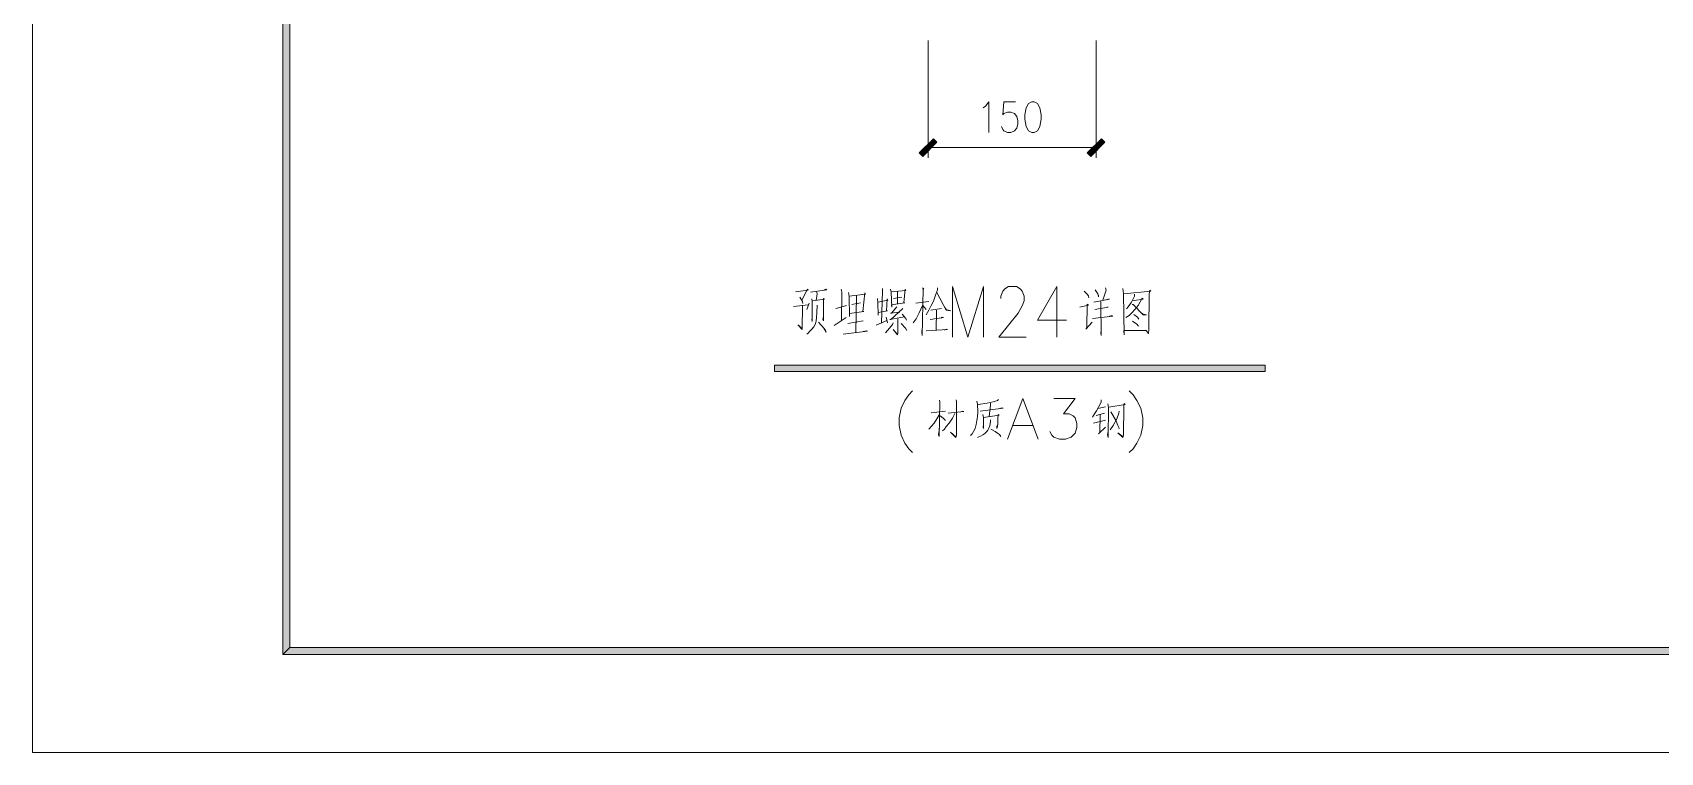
# Model space of a CAD drawing. Header units: millimetres. Extents: x 0 to 586, y 0 to 414.
# Drawn here: x 0 to 158.1, y 0 to 69.9 of the extents above; entities that cross this region are included whole.
import ezdxf

# ---------------------------------------------------------------- set-up
doc = ezdxf.new("R2010")
doc.units = ezdxf.units.MM

msp = doc.modelspace()

# ---------------------------------------------------------------- hatches: boundary and pattern name
h = msp.add_hatch(color=0)
h.dxf.hatch_style = 2
h.paths.add_polyline_path([(24.302861, 404.569083), (24.994306, 403.877639), (24.994306, 10.205861), (24.302861, 9.514417)])
h = msp.add_hatch(color=0)
h.dxf.hatch_style = 2
h.paths.add_polyline_path([(87.478306, 59.622972), (87.827556, 59.273722), (86.448194, 57.894361), (86.098944, 58.240083)])
h = msp.add_hatch(color=0)
h.dxf.hatch_style = 2
h.paths.add_polyline_path([(102.764167, 57.894361), (102.414917, 58.240083), (103.794278, 59.622972), (104.143528, 59.273722)])
h = msp.add_hatch(color=0)
h.dxf.hatch_style = 2
h.paths.add_polyline_path([(72.058389, 37.016972), (72.058389, 37.609639), (119.690444, 37.609639), (119.690444, 37.016972)])
h = msp.add_hatch(color=0)
h.dxf.hatch_style = 2
h.paths.add_polyline_path([(24.302861, 9.514417), (24.994306, 10.205861), (575.429944, 10.205861), (576.117861, 9.514417)])

# ---------------------------------------------------------------- linework, layer by layer
at = {"color": 0, "lineweight": 0}
for points in [[(0, 0), (585.632278, 0), (585.632278, 414.0835), (0, 414.0835)], [(24.302861, 404.569083), (24.994306, 403.877639), (24.994306, 10.205861), (24.302861, 9.514417)], [(97.035056, 63.193083), (96.699917, 63.051972), (96.474139, 62.632167), (96.36125, 61.926611), (96.36125, 61.503278), (96.474139, 60.80125), (96.699917, 60.377917), (97.035056, 60.236806), (97.260833, 60.236806), (97.5995, 60.377917), (97.825278, 60.80125), (97.938167, 61.503278), (97.938167, 61.926611), (97.825278, 62.632167), (97.5995, 63.051972), (97.260833, 63.193083)], [(87.478306, 59.622972), (87.827556, 59.273722), (86.448194, 57.894361), (86.098944, 58.240083)], [(102.764167, 57.894361), (102.414917, 58.240083), (103.794278, 59.622972), (104.143528, 59.273722)], [(72.058389, 37.016972), (72.058389, 37.609639), (119.690444, 37.609639), (119.690444, 37.016972)], [(24.302861, 9.514417), (24.994306, 10.205861), (575.429944, 10.205861), (576.117861, 9.514417)]]:
    msp.add_lwpolyline(points, close=True, dxfattribs=at)
for points in [[(86.96325, 69.176194), (86.96325, 57.770889)], [(103.279222, 69.176194), (103.279222, 57.770889)], [(92.304306, 62.632167), (92.530083, 62.773278), (92.86875, 63.193083), (92.86875, 60.236806)], [(95.458139, 63.193083), (94.332778, 63.193083), (94.219889, 61.926611), (94.332778, 62.067722), (94.671444, 62.208833), (95.006583, 62.208833), (95.34525, 62.067722), (95.571028, 61.7855), (95.683917, 61.362167), (95.683917, 61.079944), (95.571028, 60.660139), (95.34525, 60.377917), (95.006583, 60.236806), (94.671444, 60.236806), (94.332778, 60.377917), (94.219889, 60.519028), (94.107, 60.80125)], [(86.973833, 58.758667), (103.268639, 58.758667)], [(74.090389, 44.760444), (75.303944, 44.915667), (75.240444, 44.993278), (74.711278, 43.945528)], [(75.550889, 44.721639), (77.134861, 44.954472), (77.039611, 44.993278), (76.884389, 44.915667)], [(76.140028, 44.79925), (76.203528, 44.566417), (76.080056, 43.906722)], [(78.531861, 44.993278), (78.595361, 44.760444), (78.563611, 41.927639)], [(79.244472, 44.682833), (79.307972, 44.294778), (79.339722, 42.3545), (79.339722, 42.626139), (80.736722, 42.820167), (80.61325, 42.820167), (80.828444, 44.644028), (80.891944, 44.527611), (79.307972, 44.333583)], [(80.020583, 44.372389), (79.960611, 40.79875)], [(82.535889, 45.070889), (82.535889, 44.838056), (82.444167, 41.694806)], [(83.315528, 44.993278), (83.3755, 44.721639), (83.439, 43.247028), (83.40725, 43.479861), (84.712528, 43.673889), (84.617278, 43.673889), (84.74075, 44.993278), (84.80425, 44.876861), (83.3755, 44.760444)], [(83.996389, 44.760444), (83.996389, 43.557472)], [(86.419972, 45.1485), (86.543444, 44.993278), (86.479944, 45.032083), (86.388222, 40.488306), (86.356472, 40.837556), (86.388222, 41.225611)], [(87.876944, 45.1485), (87.876944, 44.954472), (87.6935, 44.411194), (87.474778, 43.829111), (87.256056, 43.40225), (87.040861, 42.975389), (86.762167, 42.509722)], [(87.816972, 44.682833), (88.716556, 42.975389), (89.182222, 42.897778), (88.716556, 43.014194), (88.593083, 43.208222)], [(89.337444, 40.333083), (89.337444, 45.264917), (90.840278, 40.333083), (92.343111, 45.264917), (92.343111, 40.333083)], [(94.032917, 44.090167), (94.032917, 44.326528), (94.219889, 44.795722), (94.406861, 45.028556), (94.784333, 45.264917), (95.53575, 45.264917), (95.909694, 45.028556), (96.100194, 44.795722), (96.287167, 44.326528), (96.287167, 43.857333), (96.100194, 43.384611), (95.722722, 42.682583), (93.845944, 40.333083), (96.474139, 40.333083)], [(99.479806, 45.264917), (97.5995, 41.977028), (100.418194, 41.977028)], [(99.479806, 45.264917), (99.479806, 40.333083)], [(102.132694, 44.79925), (102.411389, 44.527611), (102.538389, 44.372389), (102.566611, 44.178361)], [(103.1875, 44.954472), (103.437972, 44.566417), (103.497944, 44.411194), (103.497944, 44.255972), (103.469722, 44.488806)], [(104.182333, 45.1485), (104.245833, 44.915667), (103.935389, 43.945528)], [(105.889778, 45.070889), (105.953278, 44.566417), (106.01325, 40.565917), (105.985028, 40.992778), (108.189889, 40.992778), (108.034667, 41.031583), (107.720694, 40.992778)], [(105.985028, 44.566417), (108.592056, 44.79925), (108.500333, 44.915667), (108.436833, 44.566417), (108.405083, 41.070389), (108.373333, 40.682333), (108.158139, 40.992778)], [(107.008083, 44.527611), (107.008083, 44.333583), (106.729389, 43.7515), (106.387194, 43.285833), (106.231972, 43.091806)], [(73.903417, 43.324639), (75.303944, 43.479861)], [(74.774778, 43.441056), (74.743028, 41.070389), (74.309111, 41.539583), (74.743028, 41.186806)], [(74.496083, 44.217167), (74.774778, 43.790306), (74.806528, 43.596278)], [(75.427417, 43.635083), (75.176944, 43.014194)], [(76.203528, 43.441056), (76.171778, 42.70375), (76.140028, 42.238083), (76.080056, 41.888833), (75.984806, 41.578389), (75.861333, 41.345556), (75.674361, 41.109194), (75.487389, 40.915167), (75.303944, 40.721139), (75.176944, 40.643528)], [(75.674361, 44.061944), (75.706111, 43.790306), (75.706111, 41.850028), (75.674361, 42.044056), (75.706111, 42.160472)], [(75.706111, 43.867917), (75.769611, 43.867917), (76.916139, 44.023139), (76.824417, 44.10075), (76.792667, 41.927639), (76.729167, 42.082861), (76.792667, 42.315694)], [(78.002694, 43.130611), (78.034444, 43.130611), (79.029278, 43.40225)], [(80.394528, 43.673889), (79.554917, 43.518667)], [(82.042, 44.10075), (82.070222, 43.712694), (82.101972, 42.470917), (82.101972, 42.742556), (83.033306, 42.897778), (82.941583, 42.897778), (83.001556, 44.061944), (83.065056, 43.945528), (82.101972, 43.7515)], [(84.525556, 43.130611), (83.34375, 42.044056), (83.252028, 42.044056), (84.680778, 42.315694)], [(83.936417, 43.285833), (83.40725, 42.664944), (83.315528, 42.664944), (84.215111, 42.781361)], [(83.594222, 44.10075), (84.430306, 44.217167)], [(86.419972, 43.40225), (86.109528, 42.70375), (85.799083, 42.121667), (85.516861, 41.733611)], [(85.767333, 43.635083), (87.040861, 43.790306)], [(86.451722, 43.40225), (86.790389, 43.014194)], [(88.282639, 43.130611), (87.227833, 42.975389)], [(87.785222, 42.975389), (87.753472, 40.992778)], [(101.698778, 43.247028), (102.538389, 43.441056), (102.411389, 43.557472), (102.383167, 41.264417), (102.287917, 41.109194), (102.908806, 41.811222)], [(103.064028, 43.7515), (104.5845, 44.023139), (104.492778, 44.023139), (104.214083, 43.984333)], [(103.159278, 43.014194), (104.461028, 43.247028), (104.369306, 43.247028), (104.245833, 43.208222)], [(103.748417, 43.790306), (103.780167, 40.488306), (103.748417, 40.759944), (103.780167, 40.992778)], [(106.852861, 43.945528), (106.976333, 43.906722), (107.847694, 44.023139), (107.752444, 44.139556), (107.350278, 43.40225), (107.039833, 43.014194), (106.761139, 42.70375), (106.478917, 42.432111), (106.168472, 42.238083)], [(106.789361, 43.518667), (106.884611, 43.518667), (107.847694, 42.509722), (108.189889, 42.509722), (107.847694, 42.587333), (107.692472, 42.664944)], [(76.327, 41.811222), (76.884389, 41.186806), (77.011389, 40.992778), (77.071361, 40.837556), (76.856167, 41.225611)], [(77.847472, 41.461972), (78.997528, 42.238083)], [(80.673222, 41.927639), (79.1845, 41.656)], [(81.915, 41.500778), (82.973333, 41.966444)], [(83.562472, 41.733611), (83.498972, 41.578389), (83.220278, 41.225611), (82.818111, 40.759944)], [(82.878083, 42.276889), (83.033306, 41.733611)], [(84.028139, 42.121667), (84.028139, 41.186806), (84.028139, 40.953972), (84.028139, 40.721139), (83.996389, 40.565917), (83.562472, 41.070389), (83.964639, 40.643528)], [(84.338583, 41.656), (84.7725, 41.225611), (84.895972, 40.992778)], [(84.462056, 42.587333), (84.80425, 42.160472), (84.86775, 42.00525)], [(86.790389, 40.953972), (88.840028, 41.070389), (88.748306, 41.109194), (88.561333, 41.031583)], [(87.164333, 42.044056), (88.469611, 42.238083), (88.342611, 42.276889), (88.250889, 42.199278)], [(102.940556, 42.160472), (104.894944, 42.393306), (104.771472, 42.432111), (104.556278, 42.3545)], [(106.821111, 41.888833), (107.226806, 41.617194), (107.41025, 41.423167)], [(106.944583, 42.548528), (107.286778, 42.276889), (107.442, 42.082861)], [(78.718833, 40.643528), (81.078917, 40.915167), (80.955444, 40.953972), (80.645, 40.876361)], [(85.460417, 35.133139), (85.082944, 34.755667), (84.709, 34.191222), (84.335056, 33.443333), (84.144556, 32.501417), (84.144556, 31.75), (84.335056, 30.811611), (84.709, 30.060194), (85.082944, 29.499278), (85.460417, 29.121806)], [(106.493028, 35.133139), (106.866972, 34.755667), (107.244444, 34.191222), (107.618389, 33.443333), (107.808889, 32.501417), (107.808889, 31.75), (107.618389, 30.811611), (107.244444, 30.060194), (106.866972, 29.499278), (106.493028, 29.121806)], [(88.078028, 34.2265), (88.109778, 34.071278), (88.046278, 30.684611), (87.986306, 30.871583), (88.078028, 31.460722)], [(89.69375, 34.25825), (89.7255, 34.0995), (89.7255, 30.839833), (89.69375, 30.652861), (89.662, 30.592889), (89.132833, 31.118528), (89.662, 30.652861)], [(91.711639, 34.13125), (91.775139, 33.820806), (91.803361, 33.076444), (91.775139, 32.610778), (91.711639, 32.236833), (91.648139, 31.866417), (91.524667, 31.460722), (91.369444, 31.182028), (91.245972, 30.935083), (91.09075, 30.779861)], [(93.793028, 34.286472), (93.697778, 34.19475), (93.295611, 34.071278), (92.706472, 33.944278), (91.835111, 33.789056)], [(92.022083, 33.168167), (94.258694, 33.450389), (94.135222, 33.478611), (93.9165, 33.418639)], [(93.016917, 33.944278), (93.016917, 33.729083), (92.893444, 32.610778)], [(94.660861, 30.437667), (96.163694, 34.381722), (97.666528, 30.437667)], [(99.169361, 34.381722), (101.233111, 34.381722), (100.10775, 32.878889), (100.672194, 32.878889), (101.046139, 32.691917), (101.233111, 32.501417), (101.423611, 31.9405), (101.423611, 31.563028), (101.233111, 31.002111), (100.859167, 30.624639), (100.294722, 30.437667), (99.733806, 30.437667), (99.169361, 30.624639), (98.982389, 30.811611), (98.791889, 31.189083)], [(103.759, 34.25825), (103.759, 34.039528), (103.325083, 33.199917), (103.109889, 32.889472), (102.922917, 32.579028)], [(103.448556, 33.418639), (104.196444, 33.573861)], [(104.411639, 33.852556), (104.475139, 33.510361), (104.443389, 30.592889), (104.379889, 30.839833), (104.443389, 31.182028)], [(104.506889, 33.542111), (106.090861, 33.789056), (105.995611, 33.884306), (105.963861, 33.605611), (105.935639, 30.839833), (105.903889, 30.684611), (105.872139, 30.592889), (105.406472, 31.058556), (105.903889, 30.652861)], [(88.109778, 32.889472), (87.799333, 32.423806), (87.552389, 31.989889), (87.301917, 31.711194), (87.023222, 31.40075)], [(87.270167, 32.984722), (88.667167, 33.168167)], [(88.141528, 32.7025), (88.575444, 32.332083), (88.607194, 32.208611)], [(89.570278, 32.921222), (89.319806, 32.487306), (89.009361, 31.989889), (88.730667, 31.647694), (88.543694, 31.40075), (88.356722, 31.245528)], [(88.917639, 32.952972), (90.438111, 33.108194), (90.346389, 33.139944), (90.159417, 33.076444)], [(93.016917, 32.300333), (93.016917, 32.145111), (92.953417, 31.742944), (92.861694, 31.492472), (92.766444, 31.3055), (92.642972, 31.150278), (92.48775, 30.995056), (92.272556, 30.839833), (92.053833, 30.716361), (91.898611, 30.652861), (91.775139, 30.592889)], [(92.272556, 32.8295), (92.332528, 32.547278), (92.332528, 31.460722), (92.300778, 31.615944), (92.332528, 31.802917)], [(92.332528, 32.547278), (93.853, 32.766), (93.761278, 32.8295), (93.729528, 32.423806), (93.729528, 31.958139), (93.697778, 31.679444), (93.637806, 31.460722), (93.637806, 31.647694), (93.697778, 31.834667)], [(95.225306, 31.75), (97.102083, 31.75)], [(104.196444, 32.268583), (103.014639, 31.989889)], [(104.101194, 32.952972), (103.293333, 32.73425)], [(103.667278, 32.79775), (103.635528, 31.090306), (103.512056, 30.963306), (104.196444, 31.587722)], [(105.529944, 33.139944), (105.498194, 32.952972), (105.283, 32.423806), (104.940806, 31.771167), (104.662111, 31.33725)], [(104.722083, 33.076444), (105.2195, 32.208611), (105.2195, 32.176861), (105.406472, 31.771167), (105.498194, 31.555972), (105.529944, 31.428972)], [(93.048667, 31.40075), (93.482583, 31.182028), (93.697778, 31.026806), (93.88475, 30.871583), (94.039972, 30.684611)]]:
    msp.add_lwpolyline(points, dxfattribs=at)

doc.saveas('drawing.dxf')
